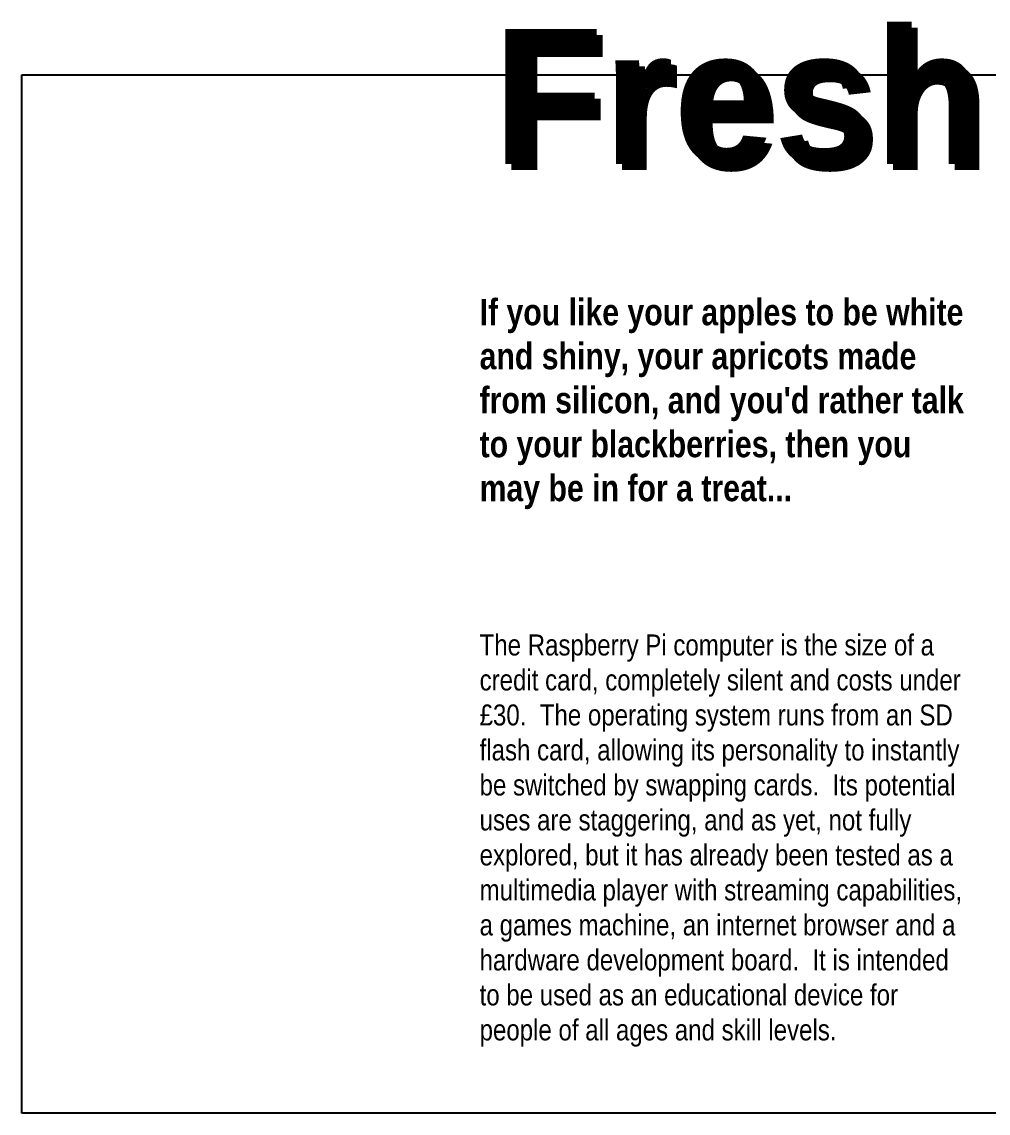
# Model space of a CAD drawing. Header units: millimetres. Extents: x -414 to 301, y -13 to 326.
# Drawn here: x -57.3 to 103.8, y 106.2 to 288.2 of the extents above; entities that cross this region are included whole.
import ezdxf

# ---------------------------------------------------------------- set-up
doc = ezdxf.new("R2010")
doc.units = ezdxf.units.MM
doc.layers.add('Images', color=7, linetype='Continuous')
doc.layers.add('Text', color=7, linetype='Continuous')
doc.styles.get("Standard").update_dxf_attribs({"font": 'arial.ttf'})
picture_1 = doc.add_image_def('image3.jpg', size_in_pixel=(1024, 768))

msp = doc.modelspace()

# ---------------------------------------------------------------- texts
at = {"layer": 'Text', "color": 12, "char_height": 22.5, "attachment_point": 1}
for s, insert in [('\\pi2.2666;{\\fBradley Hand ITC|b1|i0|c0|p66;Fresh fruit}', (19, 287)), ('\\pi2.2666;{\\fBradley Hand ITC|b1|i0|c0|p66;\\C18;\\c66;Fresh fruit}', (20, 286))]:
    msp.add_mtext_dynamic_manual_height_columns(s, width=181, gutter_width=12.5, heights=[0], dxfattribs=dict(at, insert=insert))
at = {"layer": 'Text', "attachment_point": 1}
for s, insert, char_height in [("{\\fArial Narrow|b1|i0|c0|p34;If you like your apples to be white and shiny, your apricots made \\H1.6795x; \\H0.59543x;from silicon, and you'd rather talk \\H1.4572x; \\H0.68623x;to your blackberries, then you \\H1.527x; \\H0.65486x;may be in for a treat...\\H1.508x; }", (19, 242), 4.4), ('{\\fArial Narrow|b0|i0|c0|p34;The Raspberry Pi computer is the size of a credit card, completely silent and costs under \\H1.6795x; \\H0.59543x;£30.  The operating system runs from an SD \\H1.4579x; \\H0.68591x;flash card, allowing its personality to instantly \\H1.5444x; \\H0.64751x;be switched by swapping cards.  Its potential \\H1.498x; \\H0.66756x;uses are staggering, and as yet, not fully \\H1.5177x; \\H0.65888x;explored, but it has already been tested as a \\H1.5069x; \\H0.66362x;multimedia player with streaming capabilities, \\H1.4977x; \\H0.66769x;a games machine, an internet browser and a \\H1.5008x; \\H0.66633x;hardware development board.  It is intended \\H1.4997x; \\H0.66678x;to be used as an educational device for \\H1.5171x; \\H0.65914x;people of all ages and skill levels.\\H1.5241x; }', (19, 186.04), 3.5)]:
    msp.add_mtext_dynamic_manual_height_columns(s, width=82, gutter_width=12.5, heights=[0], dxfattribs=dict(at, insert=insert, char_height=char_height))

# ---------------------------------------------------------------- pictures from other files: only their frames are drawn
at = {"layer": 'Images'}
image = msp.add_image(picture_1, insert=(-57.33, 106.22), size_in_units=(230.82, 173.12), dxfattribs=dict(at, brightness=91, contrast=18))
image.dxf.flags = 7

doc.saveas('drawing.dxf')
